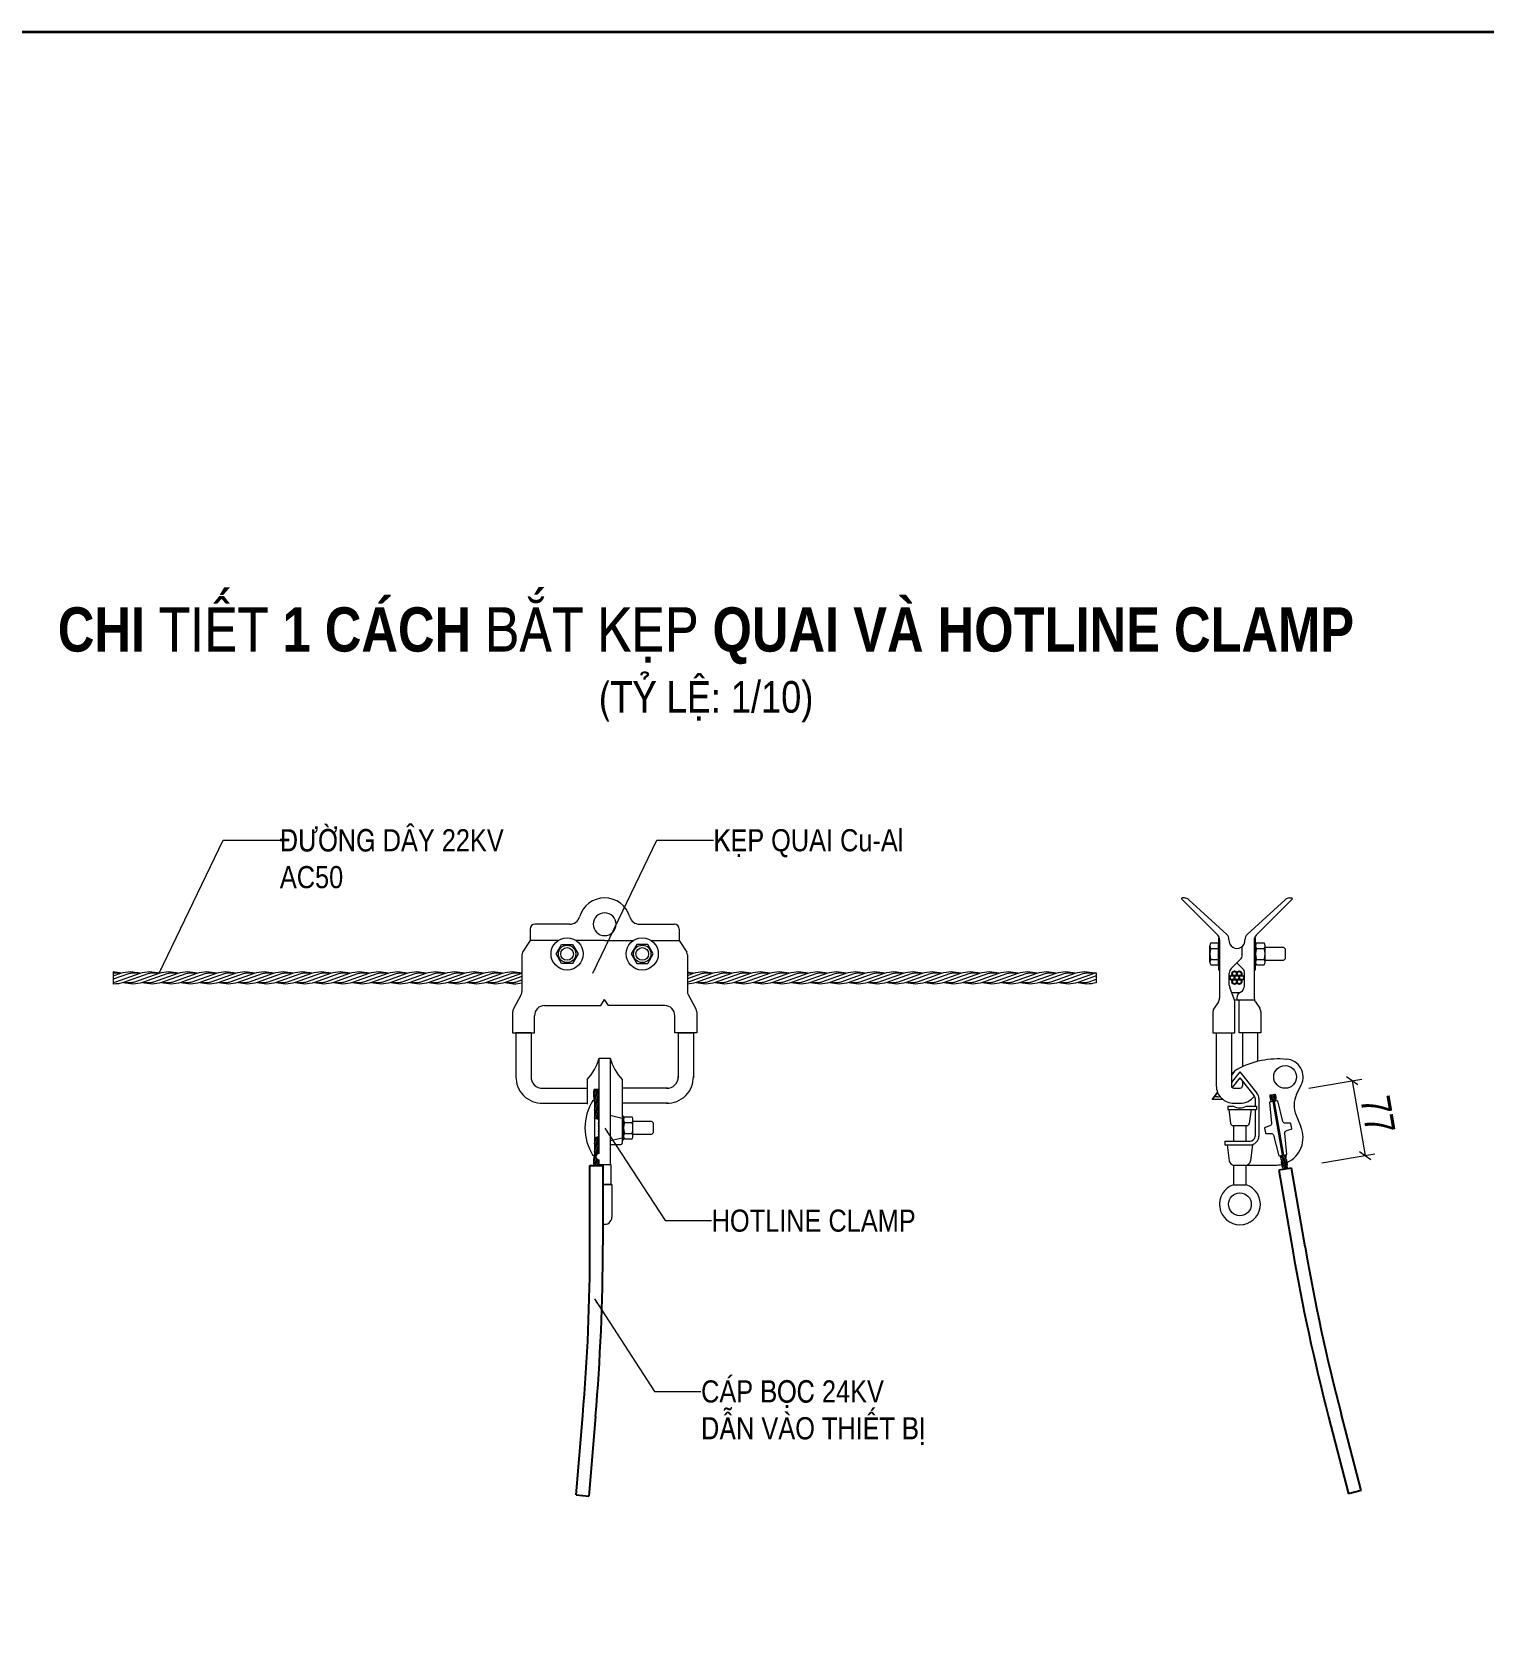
# Model space of a CAD drawing. Header units: millimetres. Extents: x -23083795 to 376618, y 113268 to 3804440.
# Drawn here: x 293032 to 295987, y 125407 to 128660 of the extents above; entities that cross this region are included whole.
import ezdxf

# ---------------------------------------------------------------- set-up
doc = ezdxf.new("R2010")
doc.units = ezdxf.units.MM
doc.header["$LTSCALE"] = 6
for name, color, linetype, lineweight in [('Netcoban', 4, 'Continuous', 25), ('netlonkhungten', 32, 'Continuous', 35), ('Netvua', 3, 'Continuous', 20)]:
    doc.layers.add(name, color=color, linetype=linetype, lineweight=lineweight)
doc.styles.get("Standard").update_dxf_attribs({"font": 'VHELVCN_1.TTF', "height": 60})
doc.dimstyles.new('ISO-10', dxfattribs={"dimtxt": 35, "dimasz": 20, "dimexe": 20, "dimexo": 70, "dimgap": 10, "dimtad": 1, "dimtoh": 1, "dimdec": 0, "dimlfac": 0.5, "dimrnd": 1, "dimtxsty": 'Standard', "dimblk": 'OBLIQUE', "dimcen": 2.5, "dimclrd": 7, "dimclre": 7, "dimclrt": 7, "dimadec": 0, "dimazin": 0, "dimtfac": 1, "dimtdec": 0, "dimtmove": 0, "dimatfit": 3, "dimfxl": 1, "dimlwd": 0, "dimlwe": 0, "dimarcsym": 0})
doc.dimstyles.new('ISO-20', dxfattribs={"dimtxt": 35, "dimasz": 10, "dimexe": 10, "dimexo": 20, "dimgap": 10, "dimtad": 1, "dimtoh": 1, "dimdec": 0, "dimrnd": 1, "dimtxsty": 'Standard', "dimblk": 'OBLIQUE', "dimcen": 2.5, "dimclrd": 7, "dimclre": 7, "dimclrt": 7, "dimadec": 0, "dimazin": 0, "dimtfac": 1, "dimtdec": 0, "dimtmove": 0, "dimatfit": 3, "dimfxl": 1, "dimlwd": 0, "dimlwe": 0, "dimarcsym": 0})

# ---------------------------------------------------------------- blocks, each defined once
blk = doc.blocks.new('_Oblique')
at = {"color": 0, "lineweight": -2}
blk.add_line((-0.5, -0.5), (0.5, 0.5), dxfattribs=at)
blk = doc.blocks.new('*D291')
at = {"layer": 'Defpoints', "color": 0, "transparency": 16777216}
for p in [(295561.3, 126499.1), (295744.5, 126374.2), (295587.6, 126347.1)]:
    blk.add_point(p, dxfattribs=at)
at = {"layer": 'Netcoban', "color": 7, "lineweight": 0, "transparency": 16777216}
for p, q in [((295630.3, 126511), (295738, 126529.6)), ((295718.3, 126526.2), (295744.5, 126374.2)), ((295656.5, 126359), (295764.2, 126377.6))]:
    blk.add_line(p, q, dxfattribs=at)
at = {"layer": 'Netcoban', "color": 7, "lineweight": 0, "transparency": 16777216, "xscale": 20, "yscale": 20, "zscale": 20}
for p, rotation in [((295718.3, 126526.2), 99.78529899069535), ((295744.5, 126374.2), 279.7852989906954)]:
    blk.add_blockref('_Oblique', p, dxfattribs=dict(at, rotation=rotation))
at = {"layer": 'Netcoban', "color": 7, "transparency": 16777216, "insert": (295770.8, 126457), "char_height": 60, "attachment_point": 5, "rotation": 279.7853}
blk.add_mtext('77', dxfattribs=at)

msp = doc.modelspace()

# ---------------------------------------------------------------- linework, layer by layer
at = {"layer": 'Netcoban'}
for p, q in [((294167.17387, 126354.004), (294193.35426, 126354.004)), ((294167.17387, 126191.77752), (294167.17387, 126354.004)), ((294193.35426, 126354.004), (294193.35426, 126191.77752)), ((295594.93193, 126348.36405), (295569.13021, 126343.9274)), ((295569.13021, 126343.9274), (295596.62182, 126184.04732)), ((295622.42355, 126188.48397), (295594.93193, 126348.36405)), ((294138.86325, 125683.3898), (294152.53597, 125845.03907)), ((294178.62321, 125842.83254), (294164.95049, 125681.18327)), ((295670.27357, 125842.64576), (295711.14234, 125685.65158)), ((295736.47834, 125692.24705), (295695.60957, 125849.24123)), ((294138.86325, 125683.3898), (294164.95049, 125681.18327)), ((295736.47834, 125692.24705), (295711.14234, 125685.65158))]:
    msp.add_line(p, q, dxfattribs=at)
for centre in [(295479.11546, 126744.07907), (295488.59853, 126744.04622), (295474.34537, 126735.85007), (295479.11546, 126727.62107), (295483.82855, 126735.85007), (295488.58815, 126727.64784), (295493.31173, 126735.85007)]:
    msp.add_circle(centre, 4.74159, dxfattribs=at)
for centre, radius, start, end in [((290053.13195, 126191.77752), 4114.04192, 355.16527874, 0), ((290053.13195, 126191.77752), 4140.22231, 355.16527874, 0), ((299676.96121, 126885.66779), 4140.22231, 189.75668219, 194.59140345), ((299676.96121, 126885.66779), 4114.04192, 189.75668219, 194.59140345)]:
    msp.add_arc(centre, radius, start, end, dxfattribs=at)
at = {"layer": 'netlonkhungten'}
msp.add_lwpolyline([(290303.95978, 128659.81248), (310150.10347, 128659.81248), (310150.10347, 114283.45961), (290303.95978, 114283.45961)], close=True, dxfattribs=at)
at = {"layer": 'Netvua'}
for p, q in [((295371.42294, 126895.80154), (295444.66558, 126822.55889)), ((295371.42294, 126895.80154), (295444.66558, 126822.55889)), ((295376.8043, 126897.99626), (295372.33202, 126897.99626)), ((295463.17377, 126823.94934), (295385.78289, 126894.51732)), ((295504.48333, 126823.94934), (295581.87422, 126894.51732)), ((295596.23417, 126895.80154), (295522.99152, 126822.55889)), ((295596.23417, 126895.80154), (295522.99152, 126822.55889)), ((295590.8528, 126897.99626), (295595.32508, 126897.99626)), ((294126.14744, 126844.67384), (294055.69899, 126844.67384)), ((294268.09092, 126844.67384), (294338.53937, 126844.67384)), ((294045.20801, 126811.23608), (294030.21281, 126788.03386)), ((294045.41389, 126834.38873), (294045.41389, 126811.93392)), ((294103.26247, 126811.55463), (294045.41389, 126811.55463)), ((294197.11918, 126811.55463), (294138.04065, 126811.55463)), ((294197.11918, 126811.55463), (294256.19772, 126811.55463)), ((294290.97589, 126811.55463), (294348.82448, 126811.55463)), ((294348.82448, 126834.38873), (294348.82448, 126811.55463)), ((294348.82448, 126811.55463), (294364.02555, 126788.03386)), ((295448.56857, 126813.13625), (295448.56857, 126694.06576)), ((295448.56857, 126813.13625), (295448.56857, 126694.06576)), ((295519.08853, 126813.13625), (295519.08853, 126694.06576)), ((295519.08853, 126813.13625), (295519.08853, 126694.06576)), ((294028.87202, 126782.31741), (294028.87202, 126707.68826)), ((294365.36635, 126782.31741), (294365.36635, 126707.68826)), ((295428.65594, 126767.47143), (295428.65594, 126800.87329)), ((295430.59917, 126806.44026), (295445.99729, 126806.44026)), ((295430.59917, 126795.30631), (295445.99729, 126795.30631)), ((295445.99729, 126761.90445), (295445.99729, 126806.44026)), ((295494.61188, 126782.10078), (295494.61188, 126799.31442)), ((295521.65981, 126767.47143), (295521.65981, 126800.87329)), ((295523.60303, 126806.44026), (295539.00116, 126806.44026)), ((295523.60303, 126795.30631), (295539.00116, 126795.30631)), ((295540.94438, 126767.47143), (295540.94438, 126800.87329)), ((295579.41731, 126797.02874), (295581.98859, 126794.45746)), ((295581.98859, 126794.45746), (295581.98859, 126773.88725)), ((293196.99295, 126748.08159), (293196.99295, 126722.87551)), ((295197.24542, 126746.01913), (295197.24542, 126725.64436)), ((295430.59917, 126773.0384), (295445.99729, 126773.0384)), ((295430.59917, 126761.90445), (295445.99729, 126761.90445)), ((295468.30218, 126720.72222), (295468.30218, 126745.26461)), ((295472.33948, 126754.81968), (295490.57458, 126772.54571)), ((295495.31762, 126754.81968), (295483.82855, 126765.98801)), ((295499.35493, 126720.72222), (295499.35493, 126745.26461)), ((295523.60303, 126773.0384), (295539.00116, 126773.0384)), ((295523.60303, 126761.90445), (295539.00116, 126761.90445)), ((295579.41731, 126771.31598), (295581.98859, 126773.88725)), ((295478.4809, 126692.26994), (295469.22361, 126715.8531)), ((295497.37646, 126713.1603), (295498.43349, 126715.8531)), ((294027.29837, 126701.52495), (294011.37586, 126672.37673)), ((294189.37471, 126679.01674), (294197.11918, 126691.5087)), ((294204.86366, 126679.01674), (294197.11918, 126691.5087)), ((294366.93999, 126701.52495), (294382.86251, 126672.37673)), ((295446.21928, 126686.50982), (295437.35099, 126673.62705)), ((295488.83058, 126704.70379), (295473.60014, 126704.70379)), ((295519.749, 126689.92257), (295479.16155, 126689.92257)), ((295479.40233, 126623.40712), (295479.40233, 126687.40082)), ((295483.92359, 126694.37427), (295483.92359, 126689.92257)), ((295484.5547, 126704.70379), (295484.97227, 126704.70379)), ((295488.25477, 126623.40712), (295488.25477, 126689.92257)), ((295521.43782, 126686.50982), (295530.30612, 126673.62705)), ((294009.80221, 126666.21342), (294009.80221, 126623.47855)), ((294054.29812, 126623.47855), (294054.29812, 126658.44653)), ((294074.86833, 126679.01674), (294189.37471, 126679.01674)), ((294319.37003, 126679.01674), (294204.86366, 126679.01674)), ((294339.94024, 126623.47855), (294339.94024, 126658.44653)), ((294384.43615, 126666.21342), (294384.43615, 126623.47855)), ((295435.0017, 126666.07111), (295435.0017, 126623.40712)), ((295532.6554, 126666.07111), (295532.6554, 126623.40712)), ((294009.80221, 126623.47855), (294054.29812, 126623.47855)), ((294047.47783, 126623.47855), (294016.62251, 126623.47855)), ((294384.43615, 126623.47855), (294339.94024, 126623.47855)), ((294346.76054, 126623.47855), (294377.61585, 126623.47855)), ((295435.0017, 126623.40712), (295479.40233, 126623.40712)), ((295532.6554, 126623.40712), (295488.25477, 126623.40712)), ((294161.32152, 126528.91207), (294161.32152, 126478.52251)), ((294232.91685, 126528.91207), (294232.91685, 126399.08562)), ((295489.86324, 126544.25573), (295472.62967, 126522.71377)), ((295477.48184, 126543.42923), (295472.62967, 126537.36402)), ((295489.86324, 126531.90758), (295474.1779, 126512.30091)), ((295489.86324, 126544.25573), (295524.48826, 126500.97446)), ((295489.86324, 126531.90758), (295518.46477, 126496.15567)), ((295605.23725, 126498.13071), (295614.7984, 126517.9749)), ((294173.19136, 126486.17924), (294176.1691, 126486.17924)), ((294184.81193, 126508.28057), (294175.66098, 126508.28057)), ((294176.1691, 126486.17924), (294176.1691, 126374.26301)), ((295444.48765, 126502.1865), (295433.29516, 126488.19589)), ((295454.95455, 126488.19589), (295433.29516, 126488.19589)), ((295444.02746, 126493.14011), (295437.25054, 126493.14011)), ((295520.71855, 126489.73062), (295520.71855, 126474.21199)), ((295528.43238, 126489.73062), (295528.43238, 126413.62888)), ((295551.62662, 126497.45836), (295561.34277, 126499.12907)), ((295559.82627, 126484.10362), (295578.57568, 126375.06469)), ((294208.64818, 126456.08055), (294232.91685, 126450.22561)), ((294237.43134, 126452.48903), (294252.82947, 126452.48903)), ((295464.95884, 126474.21199), (295464.95884, 126467.84534)), ((295464.95884, 126474.21199), (295476.47864, 126474.21199)), ((295464.95884, 126467.84534), (295523.93263, 126467.84534)), ((295467.24039, 126467.84534), (295470.79114, 126439.43936)), ((295503.24784, 126474.21199), (295523.93263, 126474.21199)), ((295512.48609, 126467.84534), (295508.93534, 126439.43936)), ((295520.71855, 126467.84534), (295520.71855, 126413.62888)), ((295523.93263, 126474.21199), (295523.93263, 126467.84534)), ((295556.9484, 126483.60877), (295575.69781, 126374.56983)), ((295604.17645, 126455.83819), (295614.03055, 126432.45524)), ((294176.1691, 126450.06065), (294184.61428, 126448.0232)), ((294184.61428, 126448.0232), (294184.61428, 126412.41906)), ((294235.48812, 126413.5202), (294235.48812, 126446.92206)), ((294237.43134, 126441.35508), (294252.82947, 126441.35508)), ((294237.43134, 126419.08718), (294252.82947, 126419.08718)), ((294254.77269, 126413.5202), (294254.77269, 126446.92206)), ((294293.24562, 126443.07751), (294295.8169, 126440.50623)), ((294293.24562, 126417.36475), (294295.8169, 126419.93602)), ((294295.8169, 126440.50623), (294295.8169, 126419.93602)), ((295475.89398, 126434.93467), (295503.8325, 126434.93467)), ((294176.1691, 126410.38161), (294184.61428, 126412.41906)), ((294208.64818, 126404.36171), (294232.91685, 126410.21665)), ((294208.64818, 126396.51434), (294230.34557, 126396.51434)), ((294228.87524, 126396.51434), (294230.34557, 126396.51434)), ((294237.43134, 126407.95322), (294252.82947, 126407.95322)), ((295459.00793, 126403.34377), (295510.43345, 126403.34377)), ((295459.00793, 126403.34377), (295459.00793, 126395.62994)), ((295459.00793, 126395.62994), (295510.43345, 126395.62994)), ((295464.15048, 126395.62994), (295468.16686, 126363.49892)), ((295515.67346, 126396.40959), (295511.55962, 126363.49892)), ((294176.1691, 126374.26301), (294173.19136, 126374.26301)), ((295478.37254, 126354.48952), (295562.2809, 126354.48952)), ((295477.00686, 126314.401), (295502.71962, 126314.401))]:
    msp.add_line(p, q, dxfattribs=at)
for points in [[(295445.99729, 126752.0314), (295448.56857, 126752.0314), (295448.56857, 126816.31331), (295445.99729, 126816.31331)], [(295519.08853, 126752.0314), (295521.65981, 126752.0314), (295521.65981, 126816.31331), (295519.08853, 126816.31331)], [(294098.38366, 126784.17236), (294109.51761, 126803.45693), (294131.78551, 126803.45693), (294142.91947, 126784.17236), (294131.78551, 126764.88779), (294109.51761, 126764.88779)], [(294295.85471, 126784.17236), (294284.72076, 126803.45693), (294262.45285, 126803.45693), (294251.3189, 126784.17236), (294262.45285, 126764.88779), (294284.72076, 126764.88779)], [(294232.91685, 126406.11023), (294235.48812, 126406.11023), (294235.48812, 126454.33202), (294232.91685, 126454.33202)]]:
    msp.add_lwpolyline(points, close=True, dxfattribs=at)
for points in [[(295445.99729, 126797.02874), (295445.99729, 126771.31598)], [(295579.41731, 126797.02874), (295540.94438, 126797.02874)], [(295540.94438, 126771.31598), (295579.41731, 126771.31598)], [(293228.3405, 126743.55018), (293196.99295, 126732.50443)], [(294393.60596, 126743.55018), (294365.36635, 126733.59955)], [(295435.0017, 126666.07111), (295435.0017, 126623.40712), (295479.40233, 126623.40712), (295479.40233, 126687.40082)], [(295446.21928, 126686.50982), (295437.35099, 126673.62705)], [(295532.6554, 126666.07111), (295532.6554, 126623.40712), (295488.25477, 126623.40712), (295488.25477, 126689.92257)], [(295521.43782, 126686.50982), (295530.30612, 126673.62705)], [(294016.62251, 126623.47855), (294016.62251, 126531.99717)], [(294047.47783, 126623.47855), (294047.47783, 126531.99535)], [(294346.76054, 126623.47855), (294346.76054, 126531.99535)], [(294377.61585, 126623.47855), (294377.61585, 126531.99717)], [(295441.77436, 126623.40712), (295441.77436, 126515.63967)], [(295472.62967, 126623.40712), (295472.62967, 126515.2771)], [(295495.02743, 126623.40712), (295495.02743, 126554.95347)], [(295525.88274, 126623.40712), (295525.88274, 126566.03132)], [(294185.59018, 126377.86715), (294185.59018, 126572.11682), (294208.64818, 126572.11682), (294208.64818, 126355.37392)], [(295472.62967, 126537.36402), (295477.48184, 126543.42923)], [(295495.02743, 126525.45235), (295495.02743, 126515.78246)], [(294068.31049, 126511.16268), (294161.32152, 126511.16268)], [(294176.38336, 126500.99276), (294178.95133, 126508.28057)], [(294325.92787, 126511.16268), (294232.91685, 126511.16268)], [(295433.29516, 126488.19589), (295444.48765, 126502.1865)], [(295476.74409, 126511.16268), (295490.40765, 126511.16268)], [(295560.32093, 126484.18868), (295552.80189, 126497.66045)], [(295560.18673, 126496.08333), (295558.73689, 126498.68099)], [(294068.31231, 126480.30737), (294161.32152, 126480.30737)], [(294325.92606, 126480.30737), (294232.91685, 126480.30737)], [(295477.10666, 126480.30737), (295490.55044, 126480.30737)], [(294293.24562, 126443.07751), (294254.77269, 126443.07751)], [(295477.00686, 126434.93467), (295477.00686, 126403.34377)], [(295502.71962, 126403.34377), (295502.71962, 126434.93467)], [(294177.70758, 126410.75278), (294176.1691, 126406.3866)], [(294176.38336, 126398.4494), (294180.99838, 126411.5467)], [(294254.77269, 126417.36475), (294293.24562, 126417.36475)], [(294178.7887, 126354.004), (294183.01114, 126365.98717)], [(294193.35426, 126315.2854), (294210.28003, 126315.2854), (294210.28003, 126355.37392), (294185.00727, 126355.37392)], [(294185.59018, 126355.37392), (294185.59018, 126365.42729)], [(295477.00686, 126354.5806), (295477.00686, 126314.401)], [(295502.71962, 126314.401), (295502.71962, 126354.5806)], [(295583.35666, 126361.33639), (295575.94676, 126374.61264)], [(294208.64818, 126315.2854), (294193.35426, 126315.2854)], [(294193.35426, 126315.2854), (294211.91188, 126315.2854), (294211.91188, 126248.80237)]]:
    msp.add_lwpolyline(points, dxfattribs=at)
for points in [[(293196.99295, 126726.31585, 0.0576552475), (293202.23215, 126727.50724), (293251.53219, 126744.8788, -0.1710286169), (293290.37437, 126744.8788), (293274.95111, 126744.8788, 0.0848979502), (293267.18268, 126743.55018)], [(293196.99295, 126739.34772), (293212.69001, 126744.8788, -0.1710286169), (293251.53219, 126744.8788), (293236.10893, 126744.8788, 0.0848979502), (293228.3405, 126743.55018)], [(293196.99295, 126748.08159, -0.0688610668), (293212.69001, 126744.8788), (293197.26675, 126744.8788, 0.002928428), (293196.99295, 126744.8772, 0.002928428)], [(293306.02486, 126743.55018), (293256.72483, 126726.17861, -0.1710286169), (293217.88264, 126726.17861), (293233.3059, 126726.17861, 0.0848979502), (293241.07434, 126727.50724), (293290.37437, 126744.8788, -0.1710286169), (293329.21655, 126744.8788), (293313.7933, 126744.8788, 0.0848979502), (293306.02486, 126743.55018, 1.9678716782)], [(293344.86704, 126743.55018), (293295.56701, 126726.17861, -0.1710286169), (293256.72483, 126726.17861), (293272.14808, 126726.17861, 0.0848979502), (293279.91652, 126727.50724), (293329.21655, 126744.8788, -0.1710286169), (293368.05874, 126744.8788), (293352.63548, 126744.8788, 0.0848979502), (293344.86704, 126743.55018, 1.9678716782)], [(293383.70922, 126743.55018), (293334.40919, 126726.17861, -0.1710286169), (293295.56701, 126726.17861), (293310.99026, 126726.17861, 0.0848979502), (293318.7587, 126727.50724), (293368.05874, 126744.8788, -0.1710286169), (293406.90092, 126744.8788), (293391.47766, 126744.8788, 0.0848979502), (293383.70922, 126743.55018, 1.9678716782)], [(293422.55141, 126743.55018), (293373.25137, 126726.17861, -0.1710286169), (293334.40919, 126726.17861), (293349.83245, 126726.17861, 0.0848979502), (293357.60088, 126727.50724), (293406.90092, 126744.8788, -0.1710286169), (293445.7431, 126744.8788), (293430.31984, 126744.8788, 0.0848979502), (293422.55141, 126743.55018, 1.9678716782)], [(293461.39359, 126743.55018), (293412.09355, 126726.17861, -0.1710286169), (293373.25137, 126726.17861), (293388.67463, 126726.17861, 0.0848979502), (293396.44306, 126727.50724), (293445.7431, 126744.8788, -0.1710286169), (293484.58528, 126744.8788), (293469.16203, 126744.8788, 0.0848979502), (293461.39359, 126743.55018, 1.9678716782)], [(293500.23577, 126743.55018), (293450.93574, 126726.17861, -0.1710286169), (293412.09355, 126726.17861), (293427.51681, 126726.17861, 0.0848979502), (293435.28525, 126727.50724), (293484.58528, 126744.8788, -0.1710286169), (293523.42746, 126744.8788), (293508.00421, 126744.8788, 0.0848979502), (293500.23577, 126743.55018, 1.9678716782)], [(293539.07795, 126743.55018), (293489.77792, 126726.17861, -0.1710286169), (293450.93574, 126726.17861), (293466.35899, 126726.17861, 0.0848979502), (293474.12743, 126727.50724), (293523.42746, 126744.8788, -0.1710286169), (293562.26965, 126744.8788), (293546.84639, 126744.8788, 0.0848979502), (293539.07795, 126743.55018, 1.9678716782)], [(293577.92014, 126743.55018), (293528.6201, 126726.17861, -0.1710286169), (293489.77792, 126726.17861), (293505.20117, 126726.17861, 0.0848979502), (293512.96961, 126727.50724), (293562.26965, 126744.8788, -0.1710286169), (293601.11183, 126744.8788), (293585.68857, 126744.8788, 0.0848979502), (293577.92014, 126743.55018, 1.9678716782)], [(293616.76232, 126743.55018), (293567.46228, 126726.17861, -0.1710286169), (293528.6201, 126726.17861), (293544.04336, 126726.17861, 0.0848979502), (293551.81179, 126727.50724), (293601.11183, 126744.8788, -0.1710286169), (293639.95401, 126744.8788), (293624.53075, 126744.8788, 0.0848979502), (293616.76232, 126743.55018, 1.9678716782)], [(293655.6045, 126743.55018), (293606.30446, 126726.17861, -0.1710286169), (293567.46228, 126726.17861), (293582.88554, 126726.17861, 0.0848979502), (293590.65398, 126727.50724), (293639.95401, 126744.8788, -0.1710286169), (293678.79619, 126744.8788), (293663.37294, 126744.8788, 0.0848979502), (293655.6045, 126743.55018, 1.9678716782)], [(293694.44668, 126743.55018), (293645.14665, 126726.17861, -0.1710286169), (293606.30446, 126726.17861), (293621.72772, 126726.17861, 0.0848979502), (293629.49616, 126727.50724), (293678.79619, 126744.8788, -0.1710286169), (293717.63837, 126744.8788), (293702.21512, 126744.8788, 0.0848979502), (293694.44668, 126743.55018, 1.9678716782)], [(293733.28886, 126743.55018), (293683.98883, 126726.17861, -0.1710286169), (293645.14665, 126726.17861), (293660.5699, 126726.17861, 0.0848979502), (293668.33834, 126727.50724), (293717.63837, 126744.8788, -0.1710286169), (293756.48056, 126744.8788), (293741.0573, 126744.8788, 0.0848979502), (293733.28886, 126743.55018, 1.9678716782)], [(293772.13105, 126743.55018), (293722.83101, 126726.17861, -0.1710286169), (293683.98883, 126726.17861), (293699.41209, 126726.17861, 0.0848979502), (293707.18052, 126727.50724), (293756.48056, 126744.8788, -0.1710286169), (293795.32274, 126744.8788), (293779.89948, 126744.8788, 0.0848979502), (293772.13105, 126743.55018, 1.9678716782)], [(293810.97323, 126743.55018), (293761.67319, 126726.17861, -0.1710286169), (293722.83101, 126726.17861), (293738.25427, 126726.17861, 0.0848979502), (293746.0227, 126727.50724), (293795.32274, 126744.8788, -0.1710286169), (293834.16492, 126744.8788), (293818.74166, 126744.8788, 0.0848979502), (293810.97323, 126743.55018, 1.9678716782)], [(293849.81541, 126743.55018), (293800.51537, 126726.17861, -0.1710286169), (293761.67319, 126726.17861), (293777.09645, 126726.17861, 0.0848979502), (293784.86489, 126727.50724), (293834.16492, 126744.8788, -0.1710286169), (293873.0071, 126744.8788), (293857.58385, 126744.8788, 0.0848979502), (293849.81541, 126743.55018, 1.9678716782)], [(293888.65759, 126743.55018), (293839.35756, 126726.17861, -0.1710286169), (293800.51537, 126726.17861), (293815.93863, 126726.17861, 0.0848979502), (293823.70707, 126727.50724), (293873.0071, 126744.8788, -0.1710286169), (293911.84928, 126744.8788), (293896.42603, 126744.8788, 0.0848979502), (293888.65759, 126743.55018, 1.9678716782)], [(293927.49977, 126743.55018), (293878.19974, 126726.17861, -0.1710286169), (293839.35756, 126726.17861), (293854.78081, 126726.17861, 0.0848979502), (293862.54925, 126727.50724), (293911.84928, 126744.8788, -0.1710286169), (293950.69147, 126744.8788), (293935.26821, 126744.8788, 0.0848979502), (293927.49977, 126743.55018, 1.9678716782)], [(293966.34196, 126743.55018), (293917.04192, 126726.17861, -0.1710286169), (293878.19974, 126726.17861), (293893.623, 126726.17861, 0.0848979502), (293901.39143, 126727.50724), (293950.69147, 126744.8788, -0.1710286169), (293989.53365, 126744.8788), (293974.11039, 126744.8788, 0.0848979502), (293966.34196, 126743.55018, 1.9678716782)], [(294005.18414, 126743.55018), (293955.8841, 126726.17861, -0.1710286169), (293917.04192, 126726.17861), (293932.46518, 126726.17861, 0.0848979502), (293940.23361, 126727.50724), (293989.53365, 126744.8788, -0.1710286169), (294028.37583, 126744.8788), (294012.95257, 126744.8788, 0.0848979502), (294005.18414, 126743.55018, 1.9678716782)], [(294028.87202, 126738.21035), (293994.72629, 126726.17861, -0.1710286169), (293955.8841, 126726.17861), (293971.30736, 126726.17861, 0.0848979502), (293979.0758, 126727.50724), (294028.37583, 126744.8788, -0.0022471027), (294028.87202, 126745.05114)], [(294365.36635, 126726.86852, 0.0238091846), (294367.49762, 126727.50724), (294416.79765, 126744.8788, -0.1710286169), (294455.63983, 126744.8788), (294440.21658, 126744.8788, 0.0848979502), (294432.44814, 126743.55018)], [(294365.36635, 126740.44285), (294377.95547, 126744.8788, -0.1710286169), (294416.79765, 126744.8788), (294401.3744, 126744.8788, 0.0848979502), (294393.60596, 126743.55018)], [(294365.36635, 126747.79963, -0.0554572401), (294377.95547, 126744.8788), (294365.36635, 126744.8788)], [(294471.29032, 126743.55018), (294421.99029, 126726.17861, -0.1710286169), (294383.14811, 126726.17861), (294398.57136, 126726.17861, 0.0848979502), (294406.3398, 126727.50724), (294455.63983, 126744.8788, -0.1710286169), (294494.48202, 126744.8788), (294479.05876, 126744.8788, 0.0848979502), (294471.29032, 126743.55018, 1.9678716782)], [(294510.13251, 126743.55018), (294460.83247, 126726.17861, -0.1710286169), (294421.99029, 126726.17861), (294437.41355, 126726.17861, 0.0848979502), (294445.18198, 126727.50724), (294494.48202, 126744.8788, -0.1710286169), (294533.3242, 126744.8788), (294517.90094, 126744.8788, 0.0848979502), (294510.13251, 126743.55018, 1.9678716782)], [(294548.97469, 126743.55018), (294499.67465, 126726.17861, -0.1710286169), (294460.83247, 126726.17861), (294476.25573, 126726.17861, 0.0848979502), (294484.02416, 126727.50724), (294533.3242, 126744.8788, -0.1710286169), (294572.16638, 126744.8788), (294556.74312, 126744.8788, 0.0848979502), (294548.97469, 126743.55018, 1.9678716782)], [(294587.81687, 126743.55018), (294538.51684, 126726.17861, -0.1710286169), (294499.67465, 126726.17861), (294515.09791, 126726.17861, 0.0848979502), (294522.86635, 126727.50724), (294572.16638, 126744.8788, -0.1710286169), (294611.00856, 126744.8788), (294595.58531, 126744.8788, 0.0848979502), (294587.81687, 126743.55018, 1.9678716782)], [(294626.65905, 126743.55018), (294577.35902, 126726.17861, -0.1710286169), (294538.51684, 126726.17861), (294553.94009, 126726.17861, 0.0848979502), (294561.70853, 126727.50724), (294611.00856, 126744.8788, -0.1710286169), (294649.85075, 126744.8788), (294634.42749, 126744.8788, 0.0848979502), (294626.65905, 126743.55018, 1.9678716782)], [(294665.50123, 126743.55018), (294616.2012, 126726.17861, -0.1710286169), (294577.35902, 126726.17861), (294592.78227, 126726.17861, 0.0848979502), (294600.55071, 126727.50724), (294649.85075, 126744.8788, -0.1710286169), (294688.69293, 126744.8788), (294673.26967, 126744.8788, 0.0848979502), (294665.50123, 126743.55018, 1.9678716782)], [(294704.34342, 126743.55018), (294655.04338, 126726.17861, -0.1710286169), (294616.2012, 126726.17861), (294631.62446, 126726.17861, 0.0848979502), (294639.39289, 126727.50724), (294688.69293, 126744.8788, -0.1710286169), (294727.53511, 126744.8788), (294712.11185, 126744.8788, 0.0848979502), (294704.34342, 126743.55018, 1.9678716782)], [(294743.1856, 126743.55018), (294693.88556, 126726.17861, -0.1710286169), (294655.04338, 126726.17861), (294670.46664, 126726.17861, 0.0848979502), (294678.23507, 126727.50724), (294727.53511, 126744.8788, -0.1710286169), (294766.37729, 126744.8788), (294750.95403, 126744.8788, 0.0848979502), (294743.1856, 126743.55018, 1.9678716782)], [(294782.02778, 126743.55018), (294732.72775, 126726.17861, -0.1710286169), (294693.88556, 126726.17861), (294709.30882, 126726.17861, 0.0848979502), (294717.07726, 126727.50724), (294766.37729, 126744.8788, -0.1710286169), (294805.21947, 126744.8788), (294789.79622, 126744.8788, 0.0848979502), (294782.02778, 126743.55018, 1.9678716782)], [(294820.86996, 126743.55018), (294771.56993, 126726.17861, -0.1710286169), (294732.72775, 126726.17861), (294748.151, 126726.17861, 0.0848979502), (294755.91944, 126727.50724), (294805.21947, 126744.8788, -0.1710286169), (294844.06166, 126744.8788), (294828.6384, 126744.8788, 0.0848979502), (294820.86996, 126743.55018, 1.9678716782)], [(294859.71214, 126743.55018), (294810.41211, 126726.17861, -0.1710286169), (294771.56993, 126726.17861), (294786.99318, 126726.17861, 0.0848979502), (294794.76162, 126727.50724), (294844.06166, 126744.8788, -0.1710286169), (294882.90384, 126744.8788), (294867.48058, 126744.8788, 0.0848979502), (294859.71214, 126743.55018, 1.9678716782)], [(294898.55433, 126743.55018), (294849.25429, 126726.17861, -0.1710286169), (294810.41211, 126726.17861), (294825.83537, 126726.17861, 0.0848979502), (294833.6038, 126727.50724), (294882.90384, 126744.8788, -0.1710286169), (294921.74602, 126744.8788), (294906.32276, 126744.8788, 0.0848979502), (294898.55433, 126743.55018, 1.9678716782)], [(294937.39651, 126743.55018), (294888.09647, 126726.17861, -0.1710286169), (294849.25429, 126726.17861), (294864.67755, 126726.17861, 0.0848979502), (294872.44598, 126727.50724), (294921.74602, 126744.8788, -0.1710286169), (294960.5882, 126744.8788), (294945.16495, 126744.8788, 0.0848979502), (294937.39651, 126743.55018, 1.9678716782)], [(294976.23869, 126743.55018), (294926.93866, 126726.17861, -0.1710286169), (294888.09647, 126726.17861), (294903.51973, 126726.17861, 0.0848979502), (294911.28817, 126727.50724), (294960.5882, 126744.8788, -0.1710286169), (294999.43038, 126744.8788), (294984.00713, 126744.8788, 0.0848979502), (294976.23869, 126743.55018, 1.9678716782)], [(295015.08087, 126743.55018), (294965.78084, 126726.17861, -0.1710286169), (294926.93866, 126726.17861), (294942.36191, 126726.17861, 0.0848979502), (294950.13035, 126727.50724), (294999.43038, 126744.8788, -0.1710286169), (295038.27257, 126744.8788), (295022.84931, 126744.8788, 0.0848979502), (295015.08087, 126743.55018, 1.9678716782)], [(295053.92306, 126743.55018), (295004.62302, 126726.17861, -0.1710286169), (294965.78084, 126726.17861), (294981.20409, 126726.17861, 0.0848979502), (294988.97253, 126727.50724), (295038.27257, 126744.8788, -0.1710286169), (295077.11475, 126744.8788), (295061.69149, 126744.8788, 0.0848979502), (295053.92306, 126743.55018, 1.9678716782)], [(295092.76524, 126743.55018), (295043.4652, 126726.17861, -0.1710286169), (295004.62302, 126726.17861), (295020.04628, 126726.17861, 0.0848979502), (295027.81471, 126727.50724), (295077.11475, 126744.8788, -0.1710286169), (295115.95693, 126744.8788), (295100.53367, 126744.8788, 0.0848979502), (295092.76524, 126743.55018, 1.9678716782)], [(295131.60742, 126743.55018), (295082.30738, 126726.17861, -0.1710286169), (295043.4652, 126726.17861), (295058.88846, 126726.17861, 0.0848979502), (295066.6569, 126727.50724), (295115.95693, 126744.8788, -0.1710286169), (295154.79911, 126744.8788), (295139.37586, 126744.8788, 0.0848979502), (295131.60742, 126743.55018, 1.9678716782)], [(295170.4496, 126743.55018), (295121.14957, 126726.17861, -0.1710286169), (295082.30738, 126726.17861), (295097.73064, 126726.17861, 0.0848979502), (295105.49908, 126727.50724), (295154.79911, 126744.8788, -0.1710286169), (295193.64129, 126744.8788), (295178.21804, 126744.8788, 0.0848979502), (295170.4496, 126743.55018, 1.9678716782)], [(295197.24542, 126739.30547), (295159.99175, 126726.17861, -0.1710286169), (295121.14957, 126726.17861), (295136.57282, 126726.17861, 0.0848979502), (295144.34126, 126727.50724), (295193.64129, 126744.8788, -0.0161761296), (295197.24542, 126746.01913, -0.0161761296)], [(293267.18268, 126743.55018), (293217.88264, 126726.17861, -0.0912301017), (293196.99295, 126722.87551, -0.0912301017)], [(294028.87202, 126724.74255, -0.1494721601), (293994.72629, 126726.17861), (294010.14954, 126726.17861, 0.0848979502), (294017.91798, 126727.50724), (294028.87202, 126731.36705)], [(294432.44814, 126743.55018), (294383.14811, 126726.17861, -0.0778374525), (294365.36635, 126722.88005, -0.0778374525)], [(295197.24542, 126725.64436, -0.1636578008), (295159.99175, 126726.17861), (295175.41501, 126726.17861, 0.0848979502), (295183.18344, 126727.50724), (295197.24542, 126732.46218)], [(295485.02799, 126549.81858, -0.1538257393), (295585.07479, 126570.33143)], [(294175.94028, 126508.28057), (294175.79877, 126507.87897, 0.1710286169), (294175.79877, 126490.78841), (294175.79877, 126497.57465, -0.0848979502), (294176.38336, 126500.99276)], [(294181.96238, 126508.28057), (294175.79877, 126490.78841, 0.0463068382), (294174.64034, 126486.17924, 0.0463068382)], [(294175.66098, 126508.28057, 0.0041281745), (294175.79877, 126507.87897), (294175.79877, 126508.28057)], [(294176.38336, 126466.81164), (294184.02685, 126488.50365, 0.1710286169), (294184.02685, 126505.59421), (294184.02685, 126498.80798, -0.0848979502), (294183.44226, 126495.38987), (294176.1691, 126474.74884)], [(294176.47685, 126449.9864), (294184.02685, 126471.41309, 0.1710286169), (294184.02685, 126488.50365), (294184.02685, 126481.71742, -0.0848979502), (294183.44226, 126478.29931), (294176.1691, 126457.65828)], [(294176.1691, 126483.21916, -0.0174056292), (294176.38336, 126483.9022)], [(294176.38336, 126483.9022), (294184.02685, 126505.59421, 0.027231643), (294184.81193, 126508.28057, 0.027231643)], [(295550.02076, 126482.41755), (295554.26295, 126439.51719, -0.3615169345), (295550.57528, 126434.07138), (295541.14737, 126431.34228, 0.3819252853), (295540.23781, 126429.88947), (295542.00333, 126419.6219, 0.3819252853), (295543.34593, 126418.55636), (295553.14393, 126419.13317, -0.3615169345), (295558.43884, 126415.23194), (295568.77017, 126373.37861), (295585.50332, 126376.2559), (295581.26113, 126419.15626, -0.3615169345), (295584.9488, 126424.60207), (295594.37671, 126427.33118, 0.3819252853), (295595.28627, 126428.78398), (295593.52075, 126439.05155, 0.3819252853), (295592.17815, 126440.1171), (295582.38016, 126439.54028, -0.3615169345), (295577.08524, 126443.44152), (295566.75391, 126485.29484), (295550.02076, 126482.41755)], [(295554.39843, 126483.1703, -0.1444631394), (295551.62662, 126497.45836)], [(295552.17831, 126497.55323), (295553.02403, 126492.63485, 0.0848979502), (295554.17942, 126489.36525), (295557.35343, 126483.67842)], [(295555.76939, 126498.17072), (295562.49214, 126486.12565, -0.0157233531), (295563.23531, 126484.68981, -0.0157233531)], [(295561.34277, 126499.12907, -0.1290358748), (295562.49214, 126486.12565), (295561.34211, 126492.81373, 0.0848979502), (295560.18673, 126496.08333)], [(294176.1691, 126466.1286, -0.0174056292), (294176.38336, 126466.81164)], [(294182.02713, 126448.64737), (294184.02685, 126454.32253, 0.1710286169), (294184.02685, 126471.41309), (294184.02685, 126464.62686, -0.0848979502), (294183.44226, 126461.20875), (294179.25199, 126449.31688)], [(294184.61428, 126439.13008, 0.1512031543), (294184.02685, 126454.32253), (294184.02685, 126448.16492)], [(294184.61428, 126422.03952, 0.1314932183), (294184.61428, 126435.33387)], [(294176.38336, 126364.26828), (294184.02685, 126385.96029, 0.1710286169), (294184.02685, 126403.05085), (294184.02685, 126396.26462, -0.0848979502), (294183.44226, 126392.84651), (294175.79877, 126371.15449, 0.1710286169), (294175.79877, 126354.06393), (294175.79877, 126360.85017, -0.0848979502), (294176.38336, 126364.26828, -1.9678716782)], [(294183.96873, 126412.26331, -0.0581702363), (294183.44226, 126409.93707), (294176.1691, 126389.29604)], [(294176.1691, 126397.76636, -0.0174056292), (294176.38336, 126398.4494)], [(294176.38336, 126381.35884), (294184.02685, 126403.05085, 0.1512031543), (294184.61428, 126418.24331, 0.1512031543)], [(294174.91863, 126374.26301, 0.0314426819), (294175.79877, 126371.15449), (294175.79877, 126374.26301)], [(294180.6588, 126367.85657), (294175.79877, 126354.06393, 0.0006175577), (294175.77773, 126354.004)], [(294176.1691, 126380.6758, -0.0174056292), (294176.38336, 126381.35884)], [(294184.02685, 126365.62696), (294184.02685, 126362.0835, -0.0848979502), (294183.44226, 126358.66539), (294181.79975, 126354.004)], [(294185.48438, 126377.86625, 0.0804804212), (294184.02685, 126385.96029), (294184.02685, 126379.17406, -0.0375374304), (294183.91124, 126377.63627)], [(294184.69942, 126354.004, 0.1128160895), (294184.97063, 126365.45822, 0.1128160895)], [(295585.04156, 126346.66338), (295575.04395, 126364.57599, -0.0965990833), (295571.98057, 126373.93065, -0.0965990833)], [(295573.40897, 126374.17626, 0.0710531222), (295574.45312, 126371.46168), (295585.66208, 126351.37871, -0.0456441283), (295587.56311, 126347.09697)], [(295579.10656, 126345.64285), (295577.94019, 126347.73263, -0.1710286169), (295575.04395, 126364.57599), (295576.19397, 126357.88792, 0.0848979502), (295577.34936, 126354.61831), (295582.07406, 126346.15312)], [(295578.91426, 126375.1229), (295582.76583, 126368.22208, -0.1710286169), (295585.66208, 126351.37871), (295584.51205, 126358.06679, 0.0848979502), (295583.35666, 126361.33639)], [(295582.9202, 126375.81173, -0.0742144719), (295582.76583, 126368.22208), (295581.61581, 126374.91015, 0.0162374976), (295581.48133, 126375.56432, 0.0162374976)], [(295577.65179, 126345.3927, -0.0229348249), (295577.94019, 126347.73263), (295578.3227, 126345.50807)]]:
    msp.add_lwpolyline(points, format="xyb", dxfattribs=at)
for centre, radius in [((294120.65156, 126784.17236), 32.74021), ((294273.58681, 126784.17236), 32.74021), ((294120.65156, 126784.17236), 17.7945), ((294120.65156, 126784.17236), 12.85638), ((294273.58681, 126784.17236), 17.7945), ((294273.58681, 126784.17236), 12.85638), ((295581.81634, 126533.86602), 23.14149), ((295489.86324, 126274.77996), 23.14149)]:
    msp.add_circle(centre, radius, dxfattribs=at)
for centre, radius, start, end in [((294197.11918, 126844.67384), 53.32242, 90, 163.83647551), ((294197.11918, 126844.67384), 53.32242, 16.16352449, 90), ((295372.33202, 126896.71062), 1.28564, 90, 225), ((295376.8043, 126884.67063), 13.32562, 47.64023823, 90), ((295590.8528, 126884.67063), 13.32562, 90, 132.35976177), ((295595.32508, 126896.71062), 1.28564, 315, 90), ((294055.69899, 126834.38873), 10.2851, 90, 180), ((294126.14744, 126865.24405), 20.57021, 270, 343.83647551), ((294197.11918, 126844.67384), 23.17311, 90, 270), ((294197.11918, 126844.67384), 23.17311, 270, 90), ((294268.09092, 126865.24405), 20.57021, 196.16352449, 270), ((294338.53937, 126834.38873), 10.2851, 0, 90), ((294044.12825, 126811.93392), 1.28564, 327.12609805, 0), ((294044.12825, 126811.93392), 1.28564, 327.12609805, 0), ((295435.24295, 126813.13625), 13.32562, 0, 45), ((295454.19518, 126814.10265), 13.32562, 355.32547098, 47.64023823), ((295483.82855, 126811.67961), 16.40664, 175.32547098, 4.67452902), ((295513.46192, 126814.10265), 13.32562, 132.35976177, 184.67452902), ((295532.41416, 126813.13625), 13.32562, 135, 180), ((294041.7284, 126782.31741), 12.85638, 153.59975686, 180), ((294352.50997, 126782.31741), 12.85638, 0, 26.40024314), ((295437.60174, 126800.87329), 8.94579, 141.51564262, 218.48435738), ((295461.52429, 126784.17236), 32.86834, 160.19963258, 199.80036742), ((295481.28625, 126782.10078), 13.32562, 314.1889693, 0), ((295530.6056, 126800.87329), 8.94579, 141.51564262, 218.48435738), ((295554.52815, 126784.17236), 32.86834, 160.19963258, 199.80036742), ((295531.99859, 126800.87329), 8.94579, 321.51564262, 38.48435738), ((295508.07604, 126784.17236), 32.86834, 340.19963258, 19.80036742), ((295437.60174, 126767.47143), 8.94579, 141.51564262, 218.48435738), ((295481.6278, 126745.26461), 13.32562, 134.1889693, 180), ((295486.0293, 126745.26461), 13.32562, 0, 45.8110307), ((295530.6056, 126767.47143), 8.94579, 141.51564262, 218.48435738), ((295531.99859, 126767.47143), 8.94579, 321.51564262, 38.48435738), ((295481.6278, 126720.72222), 13.32562, 180, 201.43190165), ((295484.97227, 126718.02941), 13.32562, 297.42915786, 338.56809835), ((295486.0293, 126720.72222), 13.32562, 338.56809835, 0), ((294016.01564, 126707.68826), 12.85638, 331.35397367, 0), ((294378.22273, 126707.68826), 12.85638, 180, 208.64602633), ((295435.24295, 126694.06576), 13.32562, 325.45708465, 0), ((295466.07671, 126687.40082), 13.32562, 0, 21.43190165), ((295497.24921, 126694.37427), 13.32562, 117.42915786, 180), ((295532.41416, 126694.06576), 13.32562, 180, 214.54291535), ((294022.65859, 126666.21342), 12.85638, 151.35397367, 180), ((294074.86833, 126658.44653), 20.57021, 90, 180), ((294319.37003, 126658.44653), 20.57021, 0, 90), ((294371.57977, 126666.21342), 12.85638, 0, 28.64602633), ((295448.32733, 126666.07111), 13.32562, 145.45708465, 180), ((295519.32978, 126666.07111), 13.32562, 0, 34.54291535), ((294100.05006, 126591.74743), 87.76374, 314.27804203, 347.07498618), ((294294.1883, 126591.74743), 87.76374, 192.92501382, 225.72195797), ((295497.56013, 126527.3666), 25.71276, 119.16917541, 141.34019175), ((295581.81634, 126533.86602), 36.61071, 334.27471337, 84.89377702), ((294069.83304, 126533.51789), 53.23225, 178.36296619, 271.63703381), ((294069.83304, 126533.51789), 22.407, 176.10377964, 273.89622036), ((294324.40533, 126533.51789), 22.407, 266.10377964, 3.89622036), ((294324.40533, 126533.51789), 53.23225, 268.36296619, 1.63703381), ((294261.69408, 126430.22113), 104.70932, 147.69582943, 212.30417057), ((295477.2642, 126515.79721), 35.49019, 179.74566351, 270.25433649), ((295444.02746, 126503.42521), 10.2851, 270, 298.611403), ((295477.2642, 126515.79721), 4.66362, 179.74566351, 270.25433649), ((295490.3929, 126515.79721), 35.49019, 269.74566351, 324.29947993), ((295490.3929, 126515.79721), 4.63455, 269.74566351, 0.25433649), ((295510.43345, 126489.73062), 10.2851, 0, 38.65980825), ((295510.43345, 126489.73062), 17.99893, 0, 38.65980825), ((295651.56576, 126475.80911), 51.42552, 154.27471337, 202.85165434), ((294244.43392, 126446.92206), 8.94579, 141.51564262, 218.48435738), ((294245.8269, 126446.92206), 8.94579, 321.51564262, 38.48435738), ((295489.86324, 126502.19192), 31.01651, 244.43520106, 295.56479894), ((294268.35646, 126430.22113), 32.86834, 160.19963258, 199.80036742), ((294244.43392, 126413.5202), 8.94579, 141.51564262, 218.48435738), ((294221.90435, 126430.22113), 32.86834, 340.19963258, 19.80036742), ((294245.8269, 126413.5202), 8.94579, 321.51564262, 38.48435738), ((295475.89398, 126440.07722), 5.14255, 187.12501635, 270), ((295503.8325, 126440.07722), 5.14255, 270, 352.87498365), ((295562.2809, 126410.64677), 56.15724, 294.67471965, 22.85165434), ((294230.34557, 126399.08562), 2.57128, 270, 0), ((295510.43345, 126413.62888), 17.99893, 270, 0), ((295510.43345, 126413.62888), 10.2851, 270, 0), ((294185.59018, 126371.64722), 6.21993, 90, 270), ((295478.37254, 126364.77463), 10.2851, 187.12501635, 270), ((295501.35394, 126364.77463), 10.2851, 270, 352.87498365), ((295562.2809, 126410.64677), 56.15724, 270, 283.1353968), ((295489.86324, 126274.77996), 41.65469, 107.97740111, 72.02259889), ((294197.11918, 126248.80237), 14.7927, 255.25531158, 0)]:
    msp.add_arc(centre, radius, start, end, dxfattribs=at)

# ---------------------------------------------------------------- texts
at = {"layer": 'Netcoban', "insert": (294403.20095, 127372.42511), "char_height": 89.9946669, "width": 2963.3442212, "attachment_point": 5}
msp.add_mtext('{\\fVNI-Helve-Condense|b1|i0|c0|p2;CHI TIEÁT 1 CAÙCH BAÉT KEÏP QUAI VAØ HOTLINE CLAMP\\P\\fVNI-Helve-Condense|b0|i0|c0|p2;\\H0.7143x;(TYÛ LEÄ: 1/10)}', dxfattribs=at)
at = {"layer": 'Netcoban', "color": 7, "char_height": 44.9973335, "attachment_point": 1}
for s, insert in [('ÑÖÔØNG DAÂY 22KV\\PAC50', (293536.16542, 127037.93184)), ('KEÏP QUAI Cu-Al', (294418.74961, 127037.93184)), ('HOTLINE CLAMP', (294414.83816, 126264.07962)), ('CAÙP BOÏC 24KV\\PDAÃN VAØO THIEÁT BÒ', (294393.36156, 125916.60617))]:
    msp.add_mtext(s, dxfattribs=dict(at, insert=insert))

# ---------------------------------------------------------------- dimensions: what is measured, and where the dimension line sits
at = {"layer": 'Netcoban'}
dim = msp.add_linear_dim(base=(295744.50542, 126374.16414), p1=(295561.34277, 126499.12907), p2=(295587.56311, 126347.09697), angle=279.78529899, dimstyle='ISO-10', dxfattribs=at)
dim.commit()
dim.dimension.update_dxf_attribs({"geometry": '*D291', "text_midpoint": (295731.39525, 126450.1802), "dimtype": 161})

# ---------------------------------------------------------------- leaders
for points in [[(293290.37437, 126744.8788), (293420.79519, 127015.43317), (293535.84401, 127015.43317)], [(294172.95857, 126744.8788), (294303.37939, 127015.43317), (294418.4282, 127015.43317)], [(294197.60732, 126429.6182), (294320.01989, 126241.58096), (294414.51675, 126241.58096)], [(294176.13072, 126082.14474), (294298.54329, 125894.1075), (294393.04015, 125894.1075)]]:
    msp.add_leader(points, dimstyle='ISO-20', override={"dimgap": 0.625, "dimtad": 0}, dxfattribs=at)

doc.saveas('drawing.dxf')
